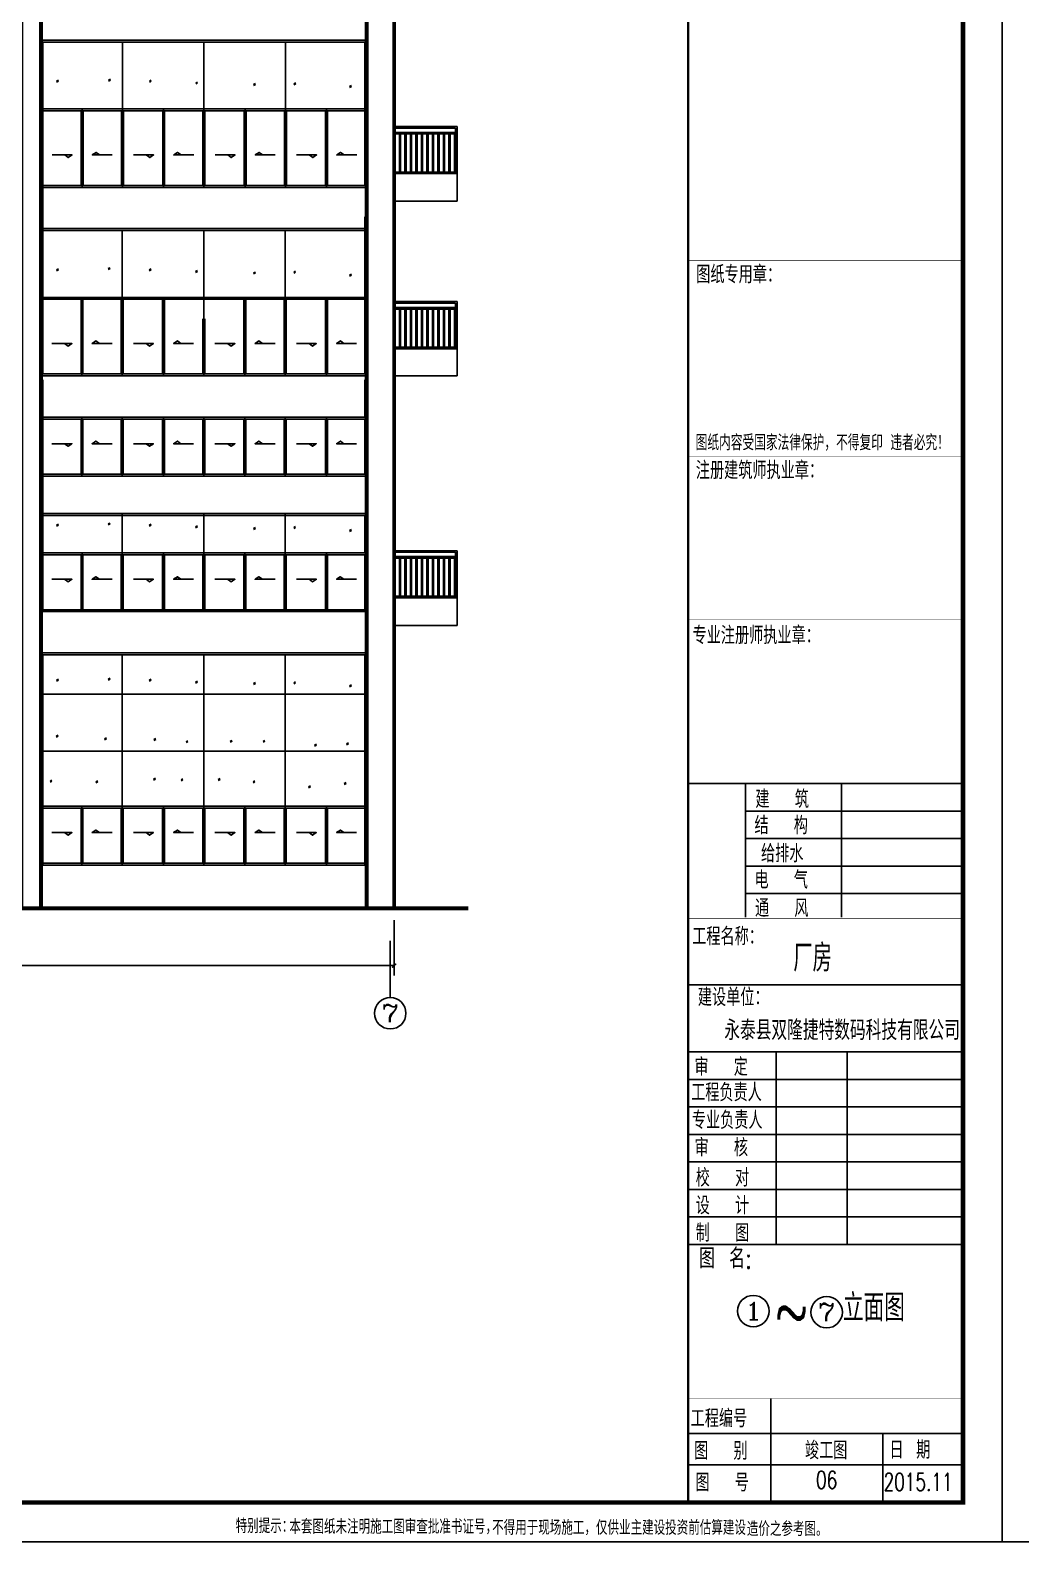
# Model space of a CAD drawing. Header units: millimetres. Extents: x 591771 to 1936534, y -622016 to 355666.
# Drawn here: x 652724 to 677948, y -103536 to -65059 of the extents above; entities that cross this region are included whole.
import ezdxf
from ezdxf.enums import TextEntityAlignment as Align

# ---------------------------------------------------------------- set-up
doc = ezdxf.new("R2010")
doc.units = ezdxf.units.MM
doc.header["$LTSCALE"] = 80
for name, color, linetype in [('\\M+5B4B0\\M+5BBA7', 124, 'Continuous'), ('\\M+5C0B8\\M+5B8CB', 6, 'Continuous'), ('\\M+5C1A2\\M+5C3E6\\M+5CFDF\\M+5CCF51', 7, 'Continuous'), ('\\M+5C1A2\\M+5C3E6\\M+5CFDF\\M+5CCF55', 140, 'Continuous'), ('\\M+5CDBC\\M+5BFF2', 252, 'Continuous'), ('AXIS', 3, 'Continuous'), ('AXIS_TEXT', 7, 'Continuous'), ('HZ', 2, 'Continuous'), ('PUB_DIM', 3, 'Continuous'), ('PUB_TEXT', 7, 'Continuous'), ('WINDOW', 4, 'Continuous'), ('WINDOW_TEXT', 7, 'Continuous')]:
    doc.layers.add(name, color=color, linetype=linetype)
doc.styles.add('_HZTXT', font='txt.shx', dxfattribs={"width": 0.8, "bigfont": 'hztxt.shx'})
doc.styles.add('_TCH_AXIS', font='COMPLEX', dxfattribs={"bigfont": 'GBCBIG'})
doc.styles.add('DIM_FONT', font='SIMPLEX.shx', dxfattribs={"width": 0.8})
doc.styles.add('HZTXT', font='txt', dxfattribs={"height": 60, "bigfont": 'HZTXT'})
doc.styles.add('TKZ', font='tssdeng.shx', dxfattribs={"width": 0.7, "bigfont": 'tssdchn.shx'})
doc.dimstyles.new('DIMN', dxfattribs={"dimtxt": 300, "dimasz": 100, "dimexe": 250, "dimexo": 300, "dimgap": 150, "dimtad": 1, "dimdec": 0, "dimzin": 0, "dimdsep": 46, "dimtxsty": 'DIM_FONT', "dimblk": 'ARCHTICK', "dimcen": 0.09, "dimclrt": 7, "dimazin": 2, "dimtfac": 1, "dimtdec": 0, "dimtix": 1, "dimtmove": 2, "dimatfit": 3, "dimldrblk": 'ARCHTICK', "dimfxl": 0, "dimtolj": 1, "dimtzin": 0, "dimarcsym": 0})

# ---------------------------------------------------------------- blocks, each defined once
blk = doc.blocks.new('A$C158D6705')
at = {"layer": '\\M+5CDBC\\M+5BFF2', "color": 2, "style": 'TKZ', "width": 0.8}
blk.add_text('图纸内容受国家法律保护，不得复印 违者必究！', height=392.04, dxfattribs=at).set_placement((-47, 56))
blk = doc.blocks.new('lmg3')
at = {"layer": '\\M+5B4B0\\M+5BBA7'}
for p, q in [((810879, -551852), (802579, -551852)), ((802579, -551852), (802579, -554352)), ((810829, -551902), (802629, -551902)), ((802629, -551902), (802629, -552852)), ((804654, -551852), (804654, -554352)), ((806729, -551852), (806729, -554352)), ((808804, -554352), (808804, -551852)), ((810829, -552852), (810829, -551902)), ((810879, -554352), (810879, -551852)), ((802629, -552852), (810879, -552852)), ((803629, -552852), (803629, -554352)), ((804679, -552902), (804679, -554302)), ((805704, -552852), (805704, -554352)), ((807779, -552852), (807779, -554352)), ((809854, -554352), (809854, -552852)), ((802579, -554352), (810879, -554352))]:
    blk.add_line(p, q, dxfattribs=at)
at = {"layer": 'WINDOW', "color": 252}
for p, q in [((803028, -552124), (802979, -552149)), ((804347, -552096), (804298, -552121)), ((804347, -552121), (804298, -552146)), ((805389, -552124), (805340, -552149)), ((803028, -552149), (802979, -552174)), ((805389, -552149), (805340, -552174)), ((806569, -552170), (806520, -552195)), ((806569, -552195), (806520, -552220)), ((808045, -552207), (807996, -552232)), ((808045, -552232), (807996, -552257)), ((809068, -552188), (809019, -552213)), ((809068, -552213), (809019, -552238)), ((810489, -552262), (810439, -552287)), ((810489, -552287), (810439, -552312)), ((802629, -552902), (803604, -552902)), ((802629, -552902), (802629, -554302)), ((803604, -552902), (803604, -554302)), ((803654, -552902), (804629, -552902)), ((803654, -552902), (803654, -554302)), ((804629, -552902), (804629, -554302)), ((804679, -552902), (805679, -552902)), ((805679, -552902), (805679, -554302)), ((805729, -552902), (806704, -552902)), ((805729, -552902), (805729, -554302)), ((806704, -552902), (806704, -554302)), ((806754, -552902), (807754, -552902)), ((806754, -552902), (806754, -554302)), ((807754, -552902), (807754, -554302)), ((807804, -552902), (808779, -552902)), ((807804, -552902), (807804, -554302)), ((808779, -554302), (808779, -552902)), ((808829, -552902), (809829, -552902)), ((808829, -554302), (808829, -552902)), ((809829, -554302), (809829, -552902)), ((809879, -552902), (810829, -552902)), ((809879, -554302), (809879, -552902)), ((810829, -554302), (810829, -552902)), ((802629, -554302), (803604, -554302)), ((803654, -554302), (804629, -554302)), ((804679, -554302), (805679, -554302)), ((805729, -554302), (806704, -554302)), ((806754, -554302), (807754, -554302)), ((807804, -554302), (808779, -554302)), ((808829, -554302), (809829, -554302)), ((809879, -554302), (810829, -554302))]:
    blk.add_line(p, q, dxfattribs=at)
for points in [[(802864, -553527), (803371, -553527), (803275, -553592), (803186, -553527)], [(804394, -553527), (803887, -553527), (803982, -553462), (804071, -553527)], [(804939, -553527), (805446, -553527), (805350, -553592), (805261, -553527)], [(806469, -553527), (805962, -553527), (806057, -553462), (806146, -553527)], [(807014, -553527), (807521, -553527), (807425, -553592), (807336, -553527)], [(808544, -553527), (808037, -553527), (808132, -553462), (808221, -553527)], [(809089, -553527), (809596, -553527), (809500, -553592), (809411, -553527)], [(810619, -553527), (810112, -553527), (810207, -553462), (810296, -553527)]]:
    blk.add_lwpolyline(points, dxfattribs=at)
blk = doc.blocks.new('_ArchTick')
at = {"color": 0, "linetype": 'ByBlock', "const_width": 0.4}
blk.add_lwpolyline([(-0.5, -0.5), (0.5, 0.5)], dxfattribs=at)
blk = doc.blocks.new('*D133')
at = {"layer": 'Defpoints', "color": 0, "transparency": 16777216}
for p in [(607297, -87409), (661993, -87409), (661993, -88870)]:
    blk.add_point(p, dxfattribs=at)
at = {"layer": 'PUB_DIM', "color": 0, "lineweight": -2, "transparency": 16777216}
for p, q in [((607297, -87709), (607297, -89120)), ((661993, -87709), (661993, -89120)), ((607297, -88870), (661993, -88870))]:
    blk.add_line(p, q, dxfattribs=at)
at = {"layer": 'PUB_DIM', "color": 0, "lineweight": -2, "transparency": 16777216, "xscale": 100, "yscale": 100, "zscale": 100, "rotation": 180}
blk.add_blockref('_ArchTick', (607297, -88870), dxfattribs=at)
at = {"layer": 'PUB_DIM', "color": 0, "lineweight": -2, "transparency": 16777216, "xscale": 100, "yscale": 100, "zscale": 100}
blk.add_blockref('_ArchTick', (661993, -88870), dxfattribs=at)
at = {"layer": 'PUB_DIM', "color": 7, "transparency": 16777216, "insert": (634645, -88570), "char_height": 300, "attachment_point": 5, "style": 'DIM_FONT'}
blk.add_mtext('\\A1;54500', dxfattribs=at)

msp = doc.modelspace()

# ---------------------------------------------------------------- linework, layer by layer
at = {"layer": '\\M+5B4B0\\M+5BBA7'}
for p, q in [((661297.2, -65308.8), (652997.2, -65308.8)), ((661247.2, -65358.8), (653047.2, -65358.8)), ((653047.2, -65358.8), (653047.2, -67058.8)), ((655072.2, -65358.8), (655072.2, -69058.8)), ((657147.2, -65358.8), (657147.2, -69058.8)), ((659222.2, -69058.8), (659222.2, -65358.8)), ((661247.2, -67058.8), (661247.2, -65358.8)), ((653047.4, -65508.8), (653047.4, -68158.8)), ((652997.2, -65808.8), (652997.2, -69058.8)), ((661297.2, -69058.8), (661297.2, -65808.8)), ((653047.2, -67058.8), (661297.2, -67058.8)), ((654047.2, -67058.8), (654047.2, -69058.8)), ((655097.2, -67108.8), (655097.2, -69008.8)), ((656122.2, -67058.8), (656122.2, -69058.8)), ((658197.2, -67058.8), (658197.2, -69058.8)), ((660272.2, -69058.8), (660272.2, -67058.8)), ((652997.2, -69058.8), (661297.2, -69058.8)), ((653047.2, -69808.8), (653047.2, -72458.8)), ((661292.8, -70108.8), (652992.8, -70108.8)), ((661242.8, -70158.8), (653042.8, -70158.8)), ((653042.8, -70158.8), (653042.8, -71858.8)), ((655067.8, -70158.8), (655067.8, -73858.8)), ((657142.8, -70158.8), (657142.8, -73858.8)), ((659217.8, -73858.8), (659217.8, -70158.8)), ((661242.8, -71858.8), (661242.8, -70158.8)), ((661292.8, -73858.8), (661292.8, -70608.8)), ((653042.8, -71858.8), (661292.8, -71858.8)), ((654042.8, -71858.8), (654042.8, -73858.8)), ((655092.8, -71908.8), (655092.8, -73808.8)), ((656117.8, -71858.8), (656117.8, -73858.8)), ((658192.8, -71858.8), (658192.8, -73858.8)), ((660267.8, -73858.8), (660267.8, -71858.8)), ((652992.8, -73858.8), (661292.8, -73858.8)), ((652992.8, -73908.8), (652992.8, -76408.8)), ((653042.8, -73958.8), (653042.8, -74908.8)), ((661242.8, -74908.8), (661242.8, -73958.8)), ((661292.8, -76408.8), (661292.8, -73908.8)), ((653042.8, -74908.8), (661292.8, -74908.8)), ((654042.8, -74908.8), (654042.8, -76408.8)), ((655067.8, -74908.8), (655067.8, -76408.8)), ((655092.8, -74958.8), (655092.8, -76358.8)), ((656117.8, -74908.8), (656117.8, -76408.8)), ((657142.8, -74908.8), (657142.8, -76408.8)), ((658192.8, -74908.8), (658192.8, -76408.8)), ((659217.8, -76408.8), (659217.8, -74908.8)), ((660267.8, -76408.8), (660267.8, -74908.8)), ((652992.8, -76408.8), (661292.8, -76408.8)), ((661292.8, -80908.8), (652992.8, -80908.8)), ((652992.8, -80908.8), (652992.8, -86308.8)), ((661242.8, -80958.8), (653042.8, -80958.8)), ((653042.8, -80958.8), (653042.8, -84808.8)), ((653047.2, -81158.8), (653047.2, -86258.8)), ((655067.8, -80958.8), (655067.8, -86308.8)), ((657142.8, -80958.8), (657142.8, -86308.8)), ((659217.8, -86308.8), (659217.8, -80958.8)), ((661242.8, -84808.8), (661242.8, -80958.8)), ((661292.8, -86308.8), (661292.8, -80908.8)), ((653042.8, -81958.8), (661292.8, -81958.8)), ((653042.8, -83408.8), (661292.8, -83408.8)), ((653042.8, -84808.8), (661292.8, -84808.8)), ((654042.8, -84808.8), (654042.8, -86308.8)), ((655092.8, -84858.8), (655092.8, -86258.8)), ((656117.8, -84808.8), (656117.8, -86308.8)), ((658192.8, -84808.8), (658192.8, -86308.8)), ((660267.8, -86308.8), (660267.8, -84808.8)), ((652992.8, -86308.8), (661292.8, -86308.8))]:
    msp.add_line(p, q, dxfattribs=at)
at = {"layer": '\\M+5B4B0\\M+5BBA7', "ltscale": 20}
for p, q in [((661292.8, -65308.8), (661292.8, -68808.8)), ((661243, -65508.8), (661243, -68208.8)), ((653047.2, -67358.8), (653047.2, -72508.8)), ((653047.2, -67658.8), (653047.2, -72458.8)), ((661292.8, -67608.8), (661292.8, -72508.8)), ((661292.8, -69608.8), (661292.8, -73108.8)), ((661242.8, -69808.8), (661242.8, -72508.8)), ((661292.8, -73858.8), (652997.2, -73858.8)), ((661242.8, -73808.8), (653047.2, -73808.8)), ((661292.8, -73558.8), (661292.8, -79758.8)), ((652997.4, -74608.8), (652997.4, -79508.8)), ((653047.4, -74358.8), (653047.4, -79508.8)), ((661293, -74608.8), (661293, -79508.8)), ((653047.4, -74658.8), (653047.4, -79458.8)), ((661293, -76408.8), (652997.4, -76408.8)), ((661243, -76358.8), (653047.4, -76358.8)), ((661293, -77358.8), (652997.4, -77358.8)), ((661293, -77408.8), (652997.4, -77408.8)), ((661293, -79858.8), (652997.4, -79858.8)), ((661243, -79808.8), (653047.4, -79808.8)), ((652997.2, -80908.8), (661292.8, -80908.8)), ((653047.2, -80958.8), (661242.8, -80958.8)), ((653047.2, -81158.8), (653047.2, -86308.8)), ((652997.2, -81408.8), (652997.2, -86308.8)), ((653047.2, -81458.8), (653047.2, -86258.8)), ((661242.8, -81408.8), (661242.8, -86308.8)), ((661292.8, -81408.8), (661292.8, -86308.8)), ((661292.8, -86308.8), (652997.2, -86308.8)), ((661242.8, -86258.8), (653047.2, -86258.8))]:
    msp.add_line(p, q, dxfattribs=at)
at = {"layer": '\\M+5C0B8\\M+5B8CB'}
for p, q in [((661997.7, -67508.8), (663596.7, -67508.8)), ((661997.7, -67548.8), (663556.7, -67548.8)), ((661997.7, -67658.8), (663556.7, -67658.8)), ((661997.7, -67698.8), (663556.7, -67698.8)), ((662126.7, -67698.8), (662126.7, -68668.8)), ((662156.7, -67698.8), (662156.7, -68668.8)), ((662266.7, -67698.8), (662266.7, -68668.8)), ((662266.7, -67698.8), (662266.7, -68668.8)), ((662296.7, -67698.8), (662296.7, -68668.8)), ((662296.7, -67698.8), (662296.7, -68668.8)), ((662406.7, -67698.8), (662406.7, -68668.8)), ((662406.7, -67698.8), (662406.7, -68668.8)), ((662436.7, -67698.8), (662436.7, -68668.8)), ((662436.7, -67698.8), (662436.7, -68668.8)), ((662546.7, -67698.8), (662546.7, -68668.8)), ((662576.7, -67698.8), (662576.7, -68668.8)), ((662686.7, -67698.8), (662686.7, -68668.8)), ((662716.7, -67698.8), (662716.7, -68668.8)), ((662826.7, -67698.8), (662826.7, -68668.8)), ((662856.7, -67698.8), (662856.7, -68668.8)), ((662966.7, -67698.8), (662966.7, -68668.8)), ((662996.7, -67698.8), (662996.7, -68668.8)), ((663106.7, -67698.8), (663106.7, -68668.8)), ((663136.7, -67698.8), (663136.7, -68668.8)), ((663246.7, -67698.8), (663246.7, -68668.8)), ((663276.7, -67698.8), (663276.7, -68668.8)), ((663386.7, -67698.8), (663386.7, -68668.8)), ((663416.7, -67698.8), (663416.7, -68668.8)), ((663526.7, -67698.8), (663526.7, -68668.8)), ((663556.7, -67548.8), (663556.7, -68608.8)), ((663556.7, -67648.8), (663556.7, -68608.8)), ((663556.7, -67698.8), (663556.7, -68508.8)), ((663556.7, -67714.3), (663556.7, -68668.8)), ((663596.7, -67508.8), (663596.7, -68708.8)), ((661997.7, -68668.8), (663596.7, -68668.8)), ((661997.7, -68708.8), (663596.7, -68708.8)), ((661997.7, -71966), (663596.7, -71966)), ((661997.7, -72006), (663556.7, -72006)), ((661997.7, -72116), (663556.7, -72116)), ((661997.7, -72156), (663556.7, -72156)), ((662126.7, -72156), (662126.7, -73126)), ((662156.7, -72156), (662156.7, -73126)), ((662266.7, -72156), (662266.7, -73126)), ((662266.7, -72156), (662266.7, -73126)), ((662296.7, -72156), (662296.7, -73126)), ((662296.7, -72156), (662296.7, -73126)), ((662406.7, -72156), (662406.7, -73126)), ((662406.7, -72156), (662406.7, -73126)), ((662436.7, -72156), (662436.7, -73126)), ((662436.7, -72156), (662436.7, -73126)), ((662546.7, -72156), (662546.7, -73126)), ((662576.7, -72156), (662576.7, -73126)), ((662686.7, -72156), (662686.7, -73126)), ((662716.7, -72156), (662716.7, -73126)), ((662826.7, -72156), (662826.7, -73126)), ((662856.7, -72156), (662856.7, -73126)), ((662966.7, -72156), (662966.7, -73126)), ((662996.7, -72156), (662996.7, -73126)), ((663106.7, -72156), (663106.7, -73126)), ((663136.7, -72156), (663136.7, -73126)), ((663246.7, -72156), (663246.7, -73126)), ((663276.7, -72156), (663276.7, -73126)), ((663386.7, -72156), (663386.7, -73126)), ((663416.7, -72156), (663416.7, -73126)), ((663526.7, -72156), (663526.7, -73126)), ((663556.7, -72006), (663556.7, -73066)), ((663556.7, -72106), (663556.7, -73066)), ((663556.7, -72156), (663556.7, -72966)), ((663556.7, -72171.5), (663556.7, -73126)), ((663596.7, -71966), (663596.7, -73166)), ((661997.7, -73126), (663596.7, -73126)), ((661997.7, -73166), (663596.7, -73166)), ((661997.6, -73858.8), (663596.7, -73858.8)), ((661997.7, -78308.8), (663596.7, -78308.8)), ((661997.7, -78348.8), (663556.7, -78348.8)), ((661997.7, -78458.8), (663556.7, -78458.8)), ((663556.7, -78348.8), (663556.7, -79408.8)), ((663556.7, -78448.8), (663556.7, -79408.8)), ((663596.7, -78308.8), (663596.7, -79508.8)), ((661997.7, -78498.8), (663556.7, -78498.8)), ((662126.7, -78498.8), (662126.7, -79468.8)), ((662156.7, -78498.8), (662156.7, -79468.8)), ((662266.7, -78498.8), (662266.7, -79468.8)), ((662266.7, -78498.8), (662266.7, -79468.8)), ((662296.7, -78498.8), (662296.7, -79468.8)), ((662296.7, -78498.8), (662296.7, -79468.8)), ((662406.7, -78498.8), (662406.7, -79468.8)), ((662406.7, -78498.8), (662406.7, -79468.8)), ((662436.7, -78498.8), (662436.7, -79468.8)), ((662436.7, -78498.8), (662436.7, -79468.8)), ((662546.7, -78498.8), (662546.7, -79468.8)), ((662576.7, -78498.8), (662576.7, -79468.8)), ((662686.7, -78498.8), (662686.7, -79468.8)), ((662716.7, -78498.8), (662716.7, -79468.8)), ((662826.7, -78498.8), (662826.7, -79468.8)), ((662856.7, -78498.8), (662856.7, -79468.8)), ((662966.7, -78498.8), (662966.7, -79468.8)), ((662996.7, -78498.8), (662996.7, -79468.8)), ((663106.7, -78498.8), (663106.7, -79468.8)), ((663136.7, -78498.8), (663136.7, -79468.8)), ((663246.7, -78498.8), (663246.7, -79468.8)), ((663276.7, -78498.8), (663276.7, -79468.8)), ((663386.7, -78498.8), (663386.7, -79468.8)), ((663416.7, -78498.8), (663416.7, -79468.8)), ((663526.7, -78498.8), (663526.7, -79468.8)), ((663556.7, -78498.8), (663556.7, -79308.8)), ((663556.7, -78514.3), (663556.7, -79468.8)), ((661997.7, -79468.8), (663596.7, -79468.8)), ((661997.7, -79508.8), (663596.7, -79508.8))]:
    msp.add_line(p, q, dxfattribs=at)
at = {"layer": '\\M+5C1A2\\M+5C3E6\\M+5CFDF\\M+5CCF51'}
for p, q in [((661992.5, -62708.8), (661992.5, -87408.8)), ((652997.2, -63308.8), (652997.2, -87408.8)), ((663596.7, -69408.8), (663596.7, -68708.8)), ((661997.6, -69408.8), (663596.7, -69408.8)), ((663596.7, -73858.8), (663596.7, -73166)), ((661997.6, -73858.8), (663596.7, -73858.8)), ((663596.7, -79508.8), (663596.7, -80208.8)), ((661997.7, -80208.8), (663596.7, -80208.8))]:
    msp.add_line(p, q, dxfattribs=at)
at = {"layer": '\\M+5C1A2\\M+5C3E6\\M+5CFDF\\M+5CCF55'}
msp.add_line((661992.5, -87408.8), (661992.5, -62708.8), dxfattribs=at)
msp.add_line((661992.5, -87408.8), (661992.5, -62708.8), dxfattribs=at)
at = {"layer": '\\M+5C1A2\\M+5C3E6\\M+5CFDF\\M+5CCF55', "const_width": 100}
for points in [[(652997.4, -87408.8), (652997.4, -62708.8), (652497.4, -62708.8), (652497.4, -87408.8), (652497.4, -63358.8)], [(652997.2, -63308.8), (661292.8, -63308.8), (661292.8, -62708.8), (661992.5, -62708.8), (661992.5, -87408.8)], [(661292.8, -63308.8), (661292.8, -87408.8)], [(604436.2, -87408.8), (663881.2, -87408.8)]]:
    msp.add_lwpolyline(points, dxfattribs=at)
at = {"layer": '\\M+5CDBC\\M+5BFF2', "color": 2}
for p, q in [((669476.1, -84234.4), (676476.3, -84234.4)), ((670938.4, -84234.4), (670938.4, -87638.9)), ((670938.4, -84234.4), (676476.3, -84234.4)), ((673380.1, -84234.4), (673380.1, -87638.9)), ((670938.4, -84934.4), (676476.3, -84934.4)), ((670938.4, -85634.4), (676476.3, -85634.4)), ((670938.4, -86334.4), (676476.3, -86334.4)), ((670938.4, -87034.4), (676476.3, -87034.4)), ((669476.1, -89360.8), (676476.3, -89360.8)), ((669476.1, -91065.5), (676476.3, -91065.5)), ((671717.8, -91065.5), (671717.8, -95965.5)), ((671717.8, -91065.5), (671717.8, -95965.5)), ((673525.5, -91065.5), (673525.5, -95965.5)), ((673525.5, -91065.5), (673525.5, -95965.5)), ((669476.1, -91765.5), (676476.3, -91765.5)), ((669476.1, -92465.5), (676476.3, -92465.5)), ((669476.1, -93165.5), (676476.3, -93165.5)), ((669476.1, -93865.5), (676476.3, -93865.5)), ((669476.1, -94565.5), (676476.3, -94565.5)), ((669476.1, -95265.5), (676476.3, -95265.5)), ((669476.1, -95965.5), (676476.3, -95965.5)), ((671579.4, -99889.4), (671579.4, -102536)), ((669476.1, -100777.3), (676476.3, -100777.3)), ((674436.3, -100777.3), (674436.3, -102536)), ((669476.1, -101581.5), (676476.3, -101581.5))]:
    msp.add_line(p, q, dxfattribs=at)
for points in [[(593376.3, -103536), (677476.3, -103536), (677476.3, -44136), (593376.3, -44136)], [(677476.3, -103536), (761576.3, -103536), (761576.3, -44136), (677476.3, -44136)]]:
    msp.add_lwpolyline(points, close=True, dxfattribs=at)
at = {"layer": '\\M+5CDBC\\M+5BFF2', "color": 2, "const_width": 112.5}
msp.add_lwpolyline([(594376.4, -102536), (676476.3, -102536), (676476.3, -45136), (594376.4, -45136)], close=True, dxfattribs=at)
at = {"layer": '\\M+5CDBC\\M+5BFF2', "color": 2}
for points, const_width in [([(669476.1, -102536), (669476.1, -45136)], 56.2), ([(669476.1, -70926.6), (676476.3, -70926.6)], 20), ([(669476.1, -75917), (676476.3, -75917)], 11.2), ([(669476.1, -80060.2), (676476.3, -80060.2)], 11.2), ([(669476.1, -87673.3), (676476.3, -87673.3)], 11.2), ([(669476.1, -91065.5), (676476.3, -91065.5)], 11.2), ([(669476.1, -95965.5), (676476.3, -95965.5)], 15), ([(669476.1, -99889.4), (676476.3, -99889.4)], 15), ([(669476.1, -99889.4), (676476.3, -99889.4)], 15)]:
    msp.add_lwpolyline(points, dxfattribs=dict(at, const_width=const_width))
at = {"layer": 'AXIS'}
for centre in [(661892.5, -90082.3), (671137.8, -97664.4), (673004.6, -97692)]:
    msp.add_circle(centre, 400, dxfattribs=at)
at = {"layer": 'PUB_DIM'}
msp.add_line((661892.5, -88237.2), (661892.5, -89682.3), dxfattribs=at)
at = {"layer": 'WINDOW', "color": 252}
for p, q in [((653446.4, -66330.6), (653397.3, -66355.7)), ((653446.4, -66355.7), (653397.3, -66380.7)), ((654765.1, -66303), (654716.1, -66328)), ((654765.1, -66328), (654716.1, -66353.1)), ((655807.2, -66330.6), (655758.2, -66355.7)), ((655807.2, -66355.7), (655758.2, -66380.7)), ((656987.6, -66376.7), (656938.6, -66401.8)), ((656987.6, -66401.8), (656938.6, -66426.8)), ((658463.1, -66413.6), (658414.1, -66438.6)), ((658463.1, -66438.6), (658414.1, -66463.7)), ((659486.8, -66395.1), (659437.7, -66420.2)), ((659486.8, -66420.2), (659437.7, -66445.3)), ((660906.9, -66468.9), (660857.9, -66493.9)), ((660906.9, -66493.9), (660857.9, -66519)), ((653047.2, -67108.8), (654022.2, -67108.8)), ((654022.2, -67108.8), (654022.2, -69008.8)), ((654072.2, -67108.8), (655047.2, -67108.8)), ((654072.2, -67108.8), (654072.2, -69008.8)), ((655047.2, -67108.8), (655047.2, -69008.8)), ((655097.2, -67108.8), (656097.2, -67108.8)), ((656097.2, -67108.8), (656097.2, -69008.8)), ((656147.2, -67108.8), (657122.2, -67108.8)), ((656147.2, -67108.8), (656147.2, -69008.8)), ((657122.2, -67108.8), (657122.2, -69008.8)), ((657172.2, -67108.8), (658172.2, -67108.8)), ((657172.2, -67108.8), (657172.2, -69008.8)), ((658172.2, -67108.8), (658172.2, -69008.8)), ((658222.2, -67108.8), (659197.2, -67108.8)), ((658222.2, -67108.8), (658222.2, -69008.8)), ((659197.2, -69008.8), (659197.2, -67108.8)), ((659247.2, -67108.8), (660247.2, -67108.8)), ((659247.2, -69008.8), (659247.2, -67108.8)), ((660247.2, -69008.8), (660247.2, -67108.8)), ((660297.2, -67108.8), (661247.2, -67108.8)), ((660297.2, -69008.8), (660297.2, -67108.8)), ((653047.2, -67608.8), (653047.2, -69008.8)), ((661247.2, -69008.8), (661247.2, -67608.8)), ((653047.2, -69008.8), (654022.2, -69008.8)), ((654072.2, -69008.8), (655047.2, -69008.8)), ((655097.2, -69008.8), (656097.2, -69008.8)), ((656147.2, -69008.8), (657122.2, -69008.8)), ((657172.2, -69008.8), (658172.2, -69008.8)), ((658222.2, -69008.8), (659197.2, -69008.8)), ((659247.2, -69008.8), (660247.2, -69008.8)), ((660297.2, -69008.8), (661247.2, -69008.8)), ((653442, -71130.6), (653392.9, -71155.7)), ((653442, -71155.7), (653392.9, -71180.7)), ((654760.7, -71103), (654711.7, -71128)), ((654760.7, -71128), (654711.7, -71153.1)), ((655802.8, -71130.6), (655753.7, -71155.7)), ((655802.8, -71155.7), (655753.7, -71180.7)), ((656983.2, -71176.7), (656934.1, -71201.8)), ((656983.2, -71201.8), (656934.1, -71226.8)), ((658458.7, -71213.6), (658409.7, -71238.6)), ((658458.7, -71238.6), (658409.7, -71263.7)), ((659482.3, -71195.1), (659433.3, -71220.2)), ((659482.3, -71220.2), (659433.3, -71245.3)), ((660902.5, -71268.9), (660853.5, -71293.9)), ((660902.5, -71293.9), (660853.5, -71319)), ((653042.8, -71908.8), (654017.8, -71908.8)), ((654017.8, -71908.8), (654017.8, -73808.8)), ((654067.8, -71908.8), (655042.8, -71908.8)), ((654067.8, -71908.8), (654067.8, -73808.8)), ((655042.8, -71908.8), (655042.8, -73808.8)), ((655092.8, -71908.8), (656092.8, -71908.8)), ((656092.8, -71908.8), (656092.8, -73808.8)), ((656142.8, -71908.8), (657117.8, -71908.8)), ((656142.8, -71908.8), (656142.8, -73808.8)), ((657167.8, -71908.8), (658167.8, -71908.8)), ((658167.8, -71908.8), (658167.8, -73808.8)), ((658217.8, -71908.8), (659192.8, -71908.8)), ((658217.8, -71908.8), (658217.8, -73808.8)), ((659192.8, -73808.8), (659192.8, -71908.8)), ((659242.8, -71908.8), (660242.8, -71908.8)), ((659242.8, -73808.8), (659242.8, -71908.8)), ((660242.8, -73808.8), (660242.8, -71908.8)), ((660292.8, -71908.8), (661242.8, -71908.8)), ((660292.8, -73808.8), (660292.8, -71908.8)), ((653042.8, -72408.8), (653042.8, -73808.8)), ((657117.8, -72408.8), (657117.8, -73808.8)), ((657167.8, -72408.8), (657167.8, -73808.8)), ((661242.8, -73808.8), (661242.8, -72408.8)), ((653042.8, -73808.8), (654017.8, -73808.8)), ((654067.8, -73808.8), (655042.8, -73808.8)), ((655092.8, -73808.8), (656092.8, -73808.8)), ((656142.8, -73808.8), (657117.8, -73808.8)), ((657167.8, -73808.8), (658167.8, -73808.8)), ((658217.8, -73808.8), (659192.8, -73808.8)), ((659242.8, -73808.8), (660242.8, -73808.8)), ((660292.8, -73808.8), (661242.8, -73808.8)), ((653042.8, -74958.8), (654017.8, -74958.8)), ((653042.8, -74958.8), (653042.8, -76358.8)), ((654017.8, -74958.8), (654017.8, -76358.8)), ((654067.8, -74958.8), (655042.8, -74958.8)), ((654067.8, -74958.8), (654067.8, -76358.8)), ((655042.8, -74958.8), (655042.8, -76358.8)), ((655092.8, -74958.8), (656092.8, -74958.8)), ((656092.8, -74958.8), (656092.8, -76358.8)), ((656142.8, -74958.8), (657117.8, -74958.8)), ((656142.8, -74958.8), (656142.8, -76358.8)), ((657117.8, -74958.8), (657117.8, -76358.8)), ((657167.8, -74958.8), (658167.8, -74958.8)), ((657167.8, -74958.8), (657167.8, -76358.8)), ((658167.8, -74958.8), (658167.8, -76358.8)), ((658217.8, -74958.8), (659192.8, -74958.8)), ((658217.8, -74958.8), (658217.8, -76358.8)), ((659192.8, -76358.8), (659192.8, -74958.8)), ((659242.8, -74958.8), (660242.8, -74958.8)), ((659242.8, -76358.8), (659242.8, -74958.8)), ((660242.8, -76358.8), (660242.8, -74958.8)), ((660292.8, -74958.8), (661242.8, -74958.8)), ((660292.8, -76358.8), (660292.8, -74958.8)), ((661242.8, -76358.8), (661242.8, -74958.8)), ((653042.8, -76358.8), (654017.8, -76358.8)), ((654067.8, -76358.8), (655042.8, -76358.8)), ((655092.8, -76358.8), (656092.8, -76358.8)), ((656142.8, -76358.8), (657117.8, -76358.8)), ((657167.8, -76358.8), (658167.8, -76358.8)), ((658217.8, -76358.8), (659192.8, -76358.8)), ((659242.8, -76358.8), (660242.8, -76358.8)), ((660292.8, -76358.8), (661242.8, -76358.8)), ((654760.7, -81553), (654711.7, -81578)), ((653442, -81580.6), (653392.9, -81605.7)), ((653442, -81605.7), (653392.9, -81630.7)), ((654760.7, -81578), (654711.7, -81603.1)), ((655802.8, -81580.6), (655753.7, -81605.7)), ((655802.8, -81605.7), (655753.7, -81630.7)), ((656983.2, -81626.7), (656934.1, -81651.8)), ((656983.2, -81651.8), (656934.1, -81676.8)), ((658458.7, -81663.6), (658409.7, -81688.6)), ((658458.7, -81688.6), (658409.7, -81713.7)), ((659482.3, -81645.1), (659433.3, -81670.2)), ((659482.3, -81670.2), (659433.3, -81695.3)), ((660902.5, -81718.9), (660853.5, -81743.9)), ((660902.5, -81743.9), (660853.5, -81769)), ((653432.7, -83007.5), (653383.7, -83032.5)), ((653432.7, -83032.5), (653383.7, -83057.6)), ((654663.4, -83071.2), (654614.4, -83096.3)), ((654663.4, -83096.3), (654614.4, -83121.3)), ((655921.5, -83089.4), (655872.4, -83114.5)), ((655921.5, -83114.5), (655872.4, -83139.5)), ((656741.9, -83144.1), (656692.9, -83169.2)), ((656741.9, -83169.2), (656692.9, -83194.2)), ((657863.2, -83135), (657814.2, -83160)), ((657863.2, -83160), (657814.2, -83185.1)), ((658701.9, -83135), (658652.9, -83160)), ((658701.9, -83160), (658652.9, -83185.1)), ((660014.6, -83235.2), (659965.6, -83260.3)), ((660014.6, -83260.3), (659965.6, -83285.3)), ((660826, -83198.8), (660777, -83223.8)), ((660826, -83223.8), (660777, -83248.9)), ((653277.8, -84146.2), (653228.7, -84171.3)), ((653277.8, -84171.3), (653228.7, -84196.3)), ((654444.6, -84164.5), (654395.6, -84189.5)), ((654444.6, -84189.5), (654395.6, -84214.6)), ((655912.4, -84100.7), (655863.3, -84125.7)), ((655912.4, -84125.7), (655863.3, -84150.8)), ((656614.3, -84118.9), (656565.3, -84144)), ((656614.3, -84144), (656565.3, -84169)), ((657562.4, -84109.8), (657513.3, -84134.8)), ((657562.4, -84134.8), (657513.3, -84159.9)), ((658446.7, -84164.5), (658397.6, -84189.5)), ((658446.7, -84189.5), (658397.6, -84214.6)), ((660771.3, -84210), (660722.3, -84235.1)), ((660771.3, -84235.1), (660722.3, -84260.1)), ((659859.7, -84292), (659810.6, -84317.1)), ((659859.7, -84317.1), (659810.6, -84342.1)), ((653042.8, -84858.8), (654017.8, -84858.8)), ((653042.8, -84858.8), (653042.8, -86258.8)), ((654017.8, -84858.8), (654017.8, -86258.8)), ((654067.8, -84858.8), (655042.8, -84858.8)), ((654067.8, -84858.8), (654067.8, -86258.8)), ((655042.8, -84858.8), (655042.8, -86258.8)), ((655092.8, -84858.8), (656092.8, -84858.8)), ((656092.8, -84858.8), (656092.8, -86258.8)), ((656142.8, -84858.8), (657117.8, -84858.8)), ((656142.8, -84858.8), (656142.8, -86258.8)), ((657117.8, -84858.8), (657117.8, -86258.8)), ((657167.8, -84858.8), (658167.8, -84858.8)), ((657167.8, -84858.8), (657167.8, -86258.8)), ((658167.8, -84858.8), (658167.8, -86258.8)), ((658217.8, -84858.8), (659192.8, -84858.8)), ((658217.8, -84858.8), (658217.8, -86258.8)), ((659192.8, -86258.8), (659192.8, -84858.8)), ((659242.8, -84858.8), (660242.8, -84858.8)), ((659242.8, -86258.8), (659242.8, -84858.8)), ((660242.8, -86258.8), (660242.8, -84858.8)), ((660292.8, -84858.8), (661242.8, -84858.8)), ((660292.8, -86258.8), (660292.8, -84858.8)), ((661242.8, -86258.8), (661242.8, -84858.8)), ((653042.8, -86258.8), (654017.8, -86258.8)), ((654067.8, -86258.8), (655042.8, -86258.8)), ((655092.8, -86258.8), (656092.8, -86258.8)), ((656142.8, -86258.8), (657117.8, -86258.8)), ((657167.8, -86258.8), (658167.8, -86258.8)), ((658217.8, -86258.8), (659192.8, -86258.8)), ((659242.8, -86258.8), (660242.8, -86258.8)), ((660292.8, -86258.8), (661242.8, -86258.8))]:
    msp.add_line(p, q, dxfattribs=at)
for points in [[(653282.1, -68234.3), (653789.4, -68234.3), (653693.7, -68299.3), (653604.6, -68234.3)], [(654812.4, -68234.3), (654305, -68234.3), (654400.8, -68169.2), (654489.8, -68234.3)], [(655357.1, -68234.3), (655864.4, -68234.3), (655768.7, -68299.3), (655679.6, -68234.3)], [(656887.4, -68234.3), (656380, -68234.3), (656475.8, -68169.2), (656564.8, -68234.3)], [(657432.1, -68234.3), (657939.4, -68234.3), (657843.7, -68299.3), (657754.6, -68234.3)], [(658962.4, -68234.3), (658455, -68234.3), (658550.8, -68169.2), (658639.8, -68234.3)], [(659507.1, -68234.3), (660014.4, -68234.3), (659918.7, -68299.3), (659829.6, -68234.3)], [(661037.4, -68234.3), (660530, -68234.3), (660625.8, -68169.2), (660714.8, -68234.3)], [(653277.6, -73034.3), (653785, -73034.3), (653689.3, -73099.3), (653600.2, -73034.3)], [(654808, -73034.3), (654300.6, -73034.3), (654396.4, -72969.2), (654485.4, -73034.3)], [(655352.6, -73034.3), (655860, -73034.3), (655764.3, -73099.3), (655675.2, -73034.3)], [(656883, -73034.3), (656375.6, -73034.3), (656471.4, -72969.2), (656560.4, -73034.3)], [(657427.6, -73034.3), (657935, -73034.3), (657839.3, -73099.3), (657750.2, -73034.3)], [(658958, -73034.3), (658450.6, -73034.3), (658546.4, -72969.2), (658635.4, -73034.3)], [(659502.6, -73034.3), (660010, -73034.3), (659914.3, -73099.3), (659825.2, -73034.3)], [(661033, -73034.3), (660525.6, -73034.3), (660621.4, -72969.2), (660710.4, -73034.3)], [(653277.6, -75584.3), (653785, -75584.3), (653689.3, -75649.3), (653600.2, -75584.3)], [(654808, -75584.3), (654300.6, -75584.3), (654396.4, -75519.2), (654485.4, -75584.3)], [(655352.6, -75584.3), (655860, -75584.3), (655764.3, -75649.3), (655675.2, -75584.3)], [(656883, -75584.3), (656375.6, -75584.3), (656471.4, -75519.2), (656560.4, -75584.3)], [(657427.6, -75584.3), (657935, -75584.3), (657839.3, -75649.3), (657750.2, -75584.3)], [(658958, -75584.3), (658450.6, -75584.3), (658546.4, -75519.2), (658635.4, -75584.3)], [(659502.6, -75584.3), (660010, -75584.3), (659914.3, -75649.3), (659825.2, -75584.3)], [(661033, -75584.3), (660525.6, -75584.3), (660621.4, -75519.2), (660710.4, -75584.3)], [(654808, -85484.3), (654300.6, -85484.3), (654396.4, -85419.2), (654485.4, -85484.3)], [(656883, -85484.3), (656375.6, -85484.3), (656471.4, -85419.2), (656560.4, -85484.3)], [(658958, -85484.3), (658450.6, -85484.3), (658546.4, -85419.2), (658635.4, -85484.3)], [(661033, -85484.3), (660525.6, -85484.3), (660621.4, -85419.2), (660710.4, -85484.3)], [(653277.6, -85484.3), (653785, -85484.3), (653689.3, -85549.3), (653600.2, -85484.3)], [(655352.6, -85484.3), (655860, -85484.3), (655764.3, -85549.3), (655675.2, -85484.3)], [(657427.6, -85484.3), (657935, -85484.3), (657839.3, -85549.3), (657750.2, -85484.3)], [(659502.6, -85484.3), (660010, -85484.3), (659914.3, -85549.3), (659825.2, -85484.3)]]:
    msp.add_lwpolyline(points, dxfattribs=at)

# ---------------------------------------------------------------- block references
at = {"layer": '\\M+5B4B0\\M+5BBA7'}
msp.add_blockref('lmg3', (-149585.9, 474493), dxfattribs=at)
at = {"layer": 'AXIS', "color": 252}
msp.add_blockref('A$C158D6705', (669716.3, -75807.8), dxfattribs=at)

# ---------------------------------------------------------------- texts
at = {"color": 4, "style": '_HZTXT', "width": 0.7}
for s, height, p in [('厂房', 700, (672156.6, -89023.7)), ('06', 450, (672735, -102188.2)), ('2015.11', 450, (674455.2, -102238.1))]:
    msp.add_text(s, height=height, dxfattribs=at).set_placement(p)
at = {"layer": '\\M+5CDBC\\M+5BFF2', "color": 2, "style": '_HZTXT', "width": 0.8}
for s, height, p in [('图纸专用章：', 450, (669684, -71501.5)), ('注册建筑师执业章：', 450, (669673.6, -76487.3)), ('专业注册师执业章：', 450, (669590.2, -80686.2)), ('建  筑', 450, (671191.6, -84857.7)), ('结  构', 450, (671166.5, -85525.2)), ('给排水', 450, (671334.1, -86240.4)), ('电  气', 450, (671166.5, -86910.2)), ('通  风', 450, (671180.7, -87632.7)), ('工程名称：', 450, (669581.8, -88351.3)), ('建设单位：', 450, (669725.8, -89898.6)), ('审  定 ', 450, (669638.2, -91674.3)), ('工程负责人', 450, (669553.7, -92323)), ('专业负责人', 450, (669572.6, -93028.4)), ('审  核', 450, (669641.4, -93727.8)), ('校  对 ', 450, (669670.6, -94494.5)), ('设  计 ', 450, (669670.6, -95201.4)), ('制  图 ', 450, (669670.6, -95898.9)), ('图 名:', 506.25, (669756.2, -96576)), ('工程编号', 450, (669542.4, -100622.4)), ('图  别', 450, (669629.7, -101447.6)), ('竣工图 ', 450, (672453, -101435)), ('日 期', 450, (674604.2, -101422.6)), ('图  号', 450, (669663.1, -102253.9))]:
    msp.add_text(s, height=height, dxfattribs=at).set_placement(p)
at = {"layer": 'AXIS_TEXT', "style": '_TCH_AXIS'}
for s, width, p, p2 in [('7', 1.5, (661666.3, -90308.6), (662118.8, -90308.6)), ('1', 2.333333, (670911.5, -97890.7), (671364, -97890.7)), ('7', 1.5, (672778.3, -97918.3), (673230.8, -97918.3))]:
    msp.add_text(s, height=452.5, dxfattribs=dict(at, width=width)).set_placement(p, p2, align=Align.FIT)
at = {"layer": 'HZ', "color": 1, "style": '_HZTXT', "width": 0.8}
for s, p in [('特别提示：', (657954.3, -103316.8)), ('本套图纸未注明施工图审查批准书证号，', (659323.9, -103334.9)), ('不得用于现场施工，仅供业主建设投资前估算建设', (664486.9, -103360.1)), ('造价之参考图。', (670972.1, -103392.7))]:
    msp.add_text(s, height=367.2, rotation=0.0025, dxfattribs=at).set_placement(p)
at = {"layer": 'PUB_TEXT', "style": '_HZTXT', "width": 0.8}
msp.add_text('永泰县双隆捷特数码科技有限公司', height=500, dxfattribs=at).set_placement((670398.8, -90763.8))
at = {"layer": 'WINDOW_TEXT', "style": 'HZTXT', "width": 0.75}
for s, height, p in [('立面图', 700, (673421.1, -97928.1)), ('~', 1125, (671676.3, -98201.5))]:
    msp.add_text(s, height=height, dxfattribs=at).set_placement(p)

# ---------------------------------------------------------------- dimensions: what is measured, and where the dimension line sits
at = {"layer": 'PUB_DIM'}
dim = msp.add_aligned_dim(p1=(607297.3, -87408.8), p2=(661992.5, -87408.8), distance=-1461.7, text='54500', dimstyle='DIMN', dxfattribs=at)
dim.commit()
dim.dimension.update_dxf_attribs({"geometry": '*D133', "text_midpoint": (634644.9, -88570.5)})

doc.saveas('drawing.dxf')
